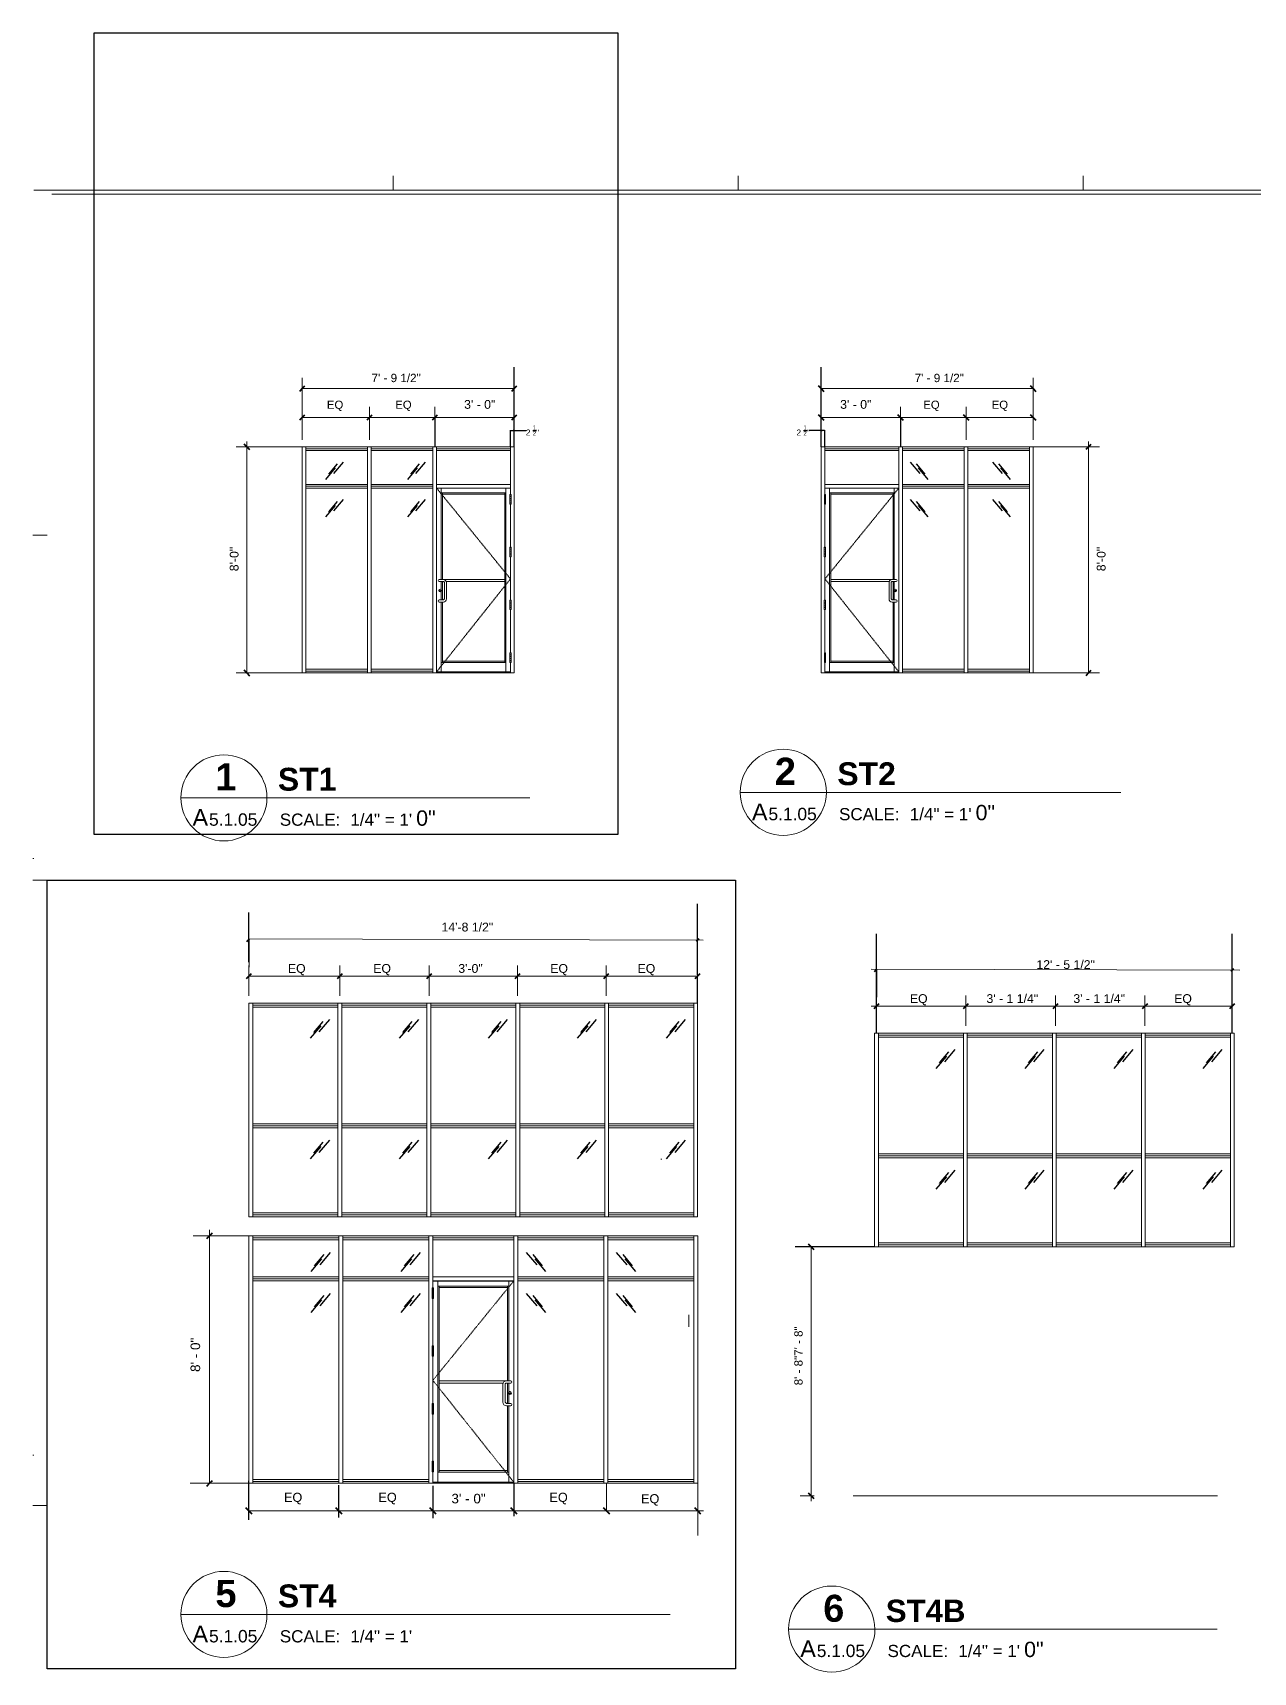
# Model space of a CAD drawing. Header units: inches. Extents: x -6061 to 13621, y -296 to 7483.
# Drawn here: x -246 to 264, y 2971 to 3656 of the extents above; entities that cross this region are included whole.
import ezdxf

# ---------------------------------------------------------------- set-up
doc = ezdxf.new("R2010")
doc.units = ezdxf.units.IN
doc.header["$MEASUREMENT"] = 0
doc.linetypes.add('HIDDEN', pattern=[0.375, 0.25, -0.125])
doc.layers.get('0').update_dxf_attribs({"linetype": 'CONTINUOUS'})
doc.layers.get('Defpoints').update_dxf_attribs({"color": 6, "linetype": 'CONTINUOUS', "lineweight": 15})
doc.styles.add('Arial$001H0', font='arial.ttf')
doc.styles.add('Arial$101H0', font='arialbd.ttf')
doc.dimstyles.get("Standard").update_dxf_attribs({"dimtxt": 0.18, "dimasz": 0.18, "dimexe": 0.18, "dimexo": 0.0625, "dimgap": 0.0625, "dimtad": 0, "dimtih": 1, "dimtoh": 1, "dimdec": 4, "dimzin": 0, "dimdsep": 46, "dimtxsty": 'Standard', "dimcen": 0.09, "dimadec": 0, "dimazin": 0, "dimtfac": 1, "dimtdec": 4, "dimtofl": 0, "dimtmove": 0, "dimatfit": 3, "dimfxl": 1, "dimtolj": 1, "dimtzin": 0, "dimlwd": -1, "dimlwe": -1, "dimarcsym": 0})

# ---------------------------------------------------------------- blocks, each defined once
blk = doc.blocks.new('*U52')
at = {"lineweight": 5, "ltscale": 0.5}
blk.add_line((22995, -3896.69), (23033.25, -3896.69), dxfattribs=at)
at = {"lineweight": 5}
for p, q in [((22995, -3896.69), (22995, -3992.69)), ((22995, -3898.44), (23033.25, -3898.44)), ((22995, -3990.94), (23033.25, -3990.94)), ((22995, -3992.69), (23033.25, -3992.69))]:
    blk.add_line(p, q, dxfattribs=at)
at = {"color": 8, "lineweight": 5}
for p, q in [((23033.25, -3897.56), (22995, -3897.56)), ((23033.25, -3951.81), (22995, -3951.81)), ((23033.25, -3991.81), (22995, -3991.81))]:
    blk.add_line(p, q, dxfattribs=at)
at = {"lineweight": 5}
for points in [[(23035, -3992.69), (23033.25, -3992.69), (23033.25, -3896.69), (23035, -3896.69)], [(23033.25, -3950.94), (22995, -3950.94), (22995, -3952.69), (23033.25, -3952.69)]]:
    blk.add_lwpolyline(points, close=True, dxfattribs=at)
at = {"color": 8, "ltscale": 0.008}
for points in [[(23026.54, -3904.97), (23022.32, -3909.95)], [(23029.44, -3904.04), (23024.77, -3909.55)], [(23025.57, -3906.92), (23020.85, -3912.47)], [(23025.57, -3961.17), (23020.85, -3966.72)], [(23026.54, -3959.22), (23022.32, -3964.2)], [(23029.44, -3958.29), (23024.77, -3963.8)]]:
    blk.add_lwpolyline(points, dxfattribs=at)
at = {"layer": 'Defpoints', "color": 6, "lineweight": 5}
blk.add_lwpolyline([(22995, -3896.69), (22993.25, -3896.69), (22993.25, -3992.69), (22995, -3992.69)], dxfattribs=at)
blk = doc.blocks.new('*U53')
at = {"lineweight": 5, "ltscale": 0.5}
blk.add_line((22995, -3896.69), (23033.25, -3896.69), dxfattribs=at)
at = {"lineweight": 5}
for p, q in [((22995, -3896.69), (22995, -3992.69)), ((22995, -3898.44), (23033.25, -3898.44)), ((22995, -3990.94), (23033.25, -3990.94)), ((22995, -3992.69), (23033.25, -3992.69))]:
    blk.add_line(p, q, dxfattribs=at)
at = {"color": 8, "lineweight": 5}
for p, q in [((23033.25, -3897.56), (22995, -3897.56)), ((23033.25, -3951.81), (22995, -3951.81)), ((23033.25, -3991.81), (22995, -3991.81))]:
    blk.add_line(p, q, dxfattribs=at)
at = {"lineweight": 5}
for points in [[(23035, -3992.69), (23033.25, -3992.69), (23033.25, -3896.69), (23035, -3896.69)], [(23033.25, -3950.94), (22995, -3950.94), (22995, -3952.69), (23033.25, -3952.69)]]:
    blk.add_lwpolyline(points, close=True, dxfattribs=at)
at = {"color": 8, "ltscale": 0.008}
for points in [[(23026.54, -3904.97), (23022.32, -3909.95)], [(23029.44, -3904.04), (23024.77, -3909.55)], [(23025.57, -3906.92), (23020.85, -3912.47)], [(23025.57, -3961.17), (23020.85, -3966.72)], [(23026.54, -3959.22), (23022.32, -3964.2)], [(23029.44, -3958.29), (23024.77, -3963.8)]]:
    blk.add_lwpolyline(points, dxfattribs=at)
at = {"layer": 'Defpoints', "color": 6, "lineweight": 5}
blk.add_lwpolyline([(22995, -3896.69), (22993.25, -3896.69), (22993.25, -3992.69), (22995, -3992.69)], dxfattribs=at)
blk = doc.blocks.new('*U54')
at = {"lineweight": 5, "ltscale": 0.5}
blk.add_line((22995, -3896.69), (23033.25, -3896.69), dxfattribs=at)
at = {"lineweight": 5}
for p, q in [((22995, -3896.69), (22995, -3992.69)), ((22995, -3898.44), (23033.25, -3898.44)), ((22995, -3990.94), (23033.25, -3990.94)), ((22995, -3992.69), (23033.25, -3992.69))]:
    blk.add_line(p, q, dxfattribs=at)
at = {"color": 8, "lineweight": 5}
for p, q in [((23033.25, -3897.56), (22995, -3897.56)), ((23033.25, -3951.81), (22995, -3951.81)), ((23033.25, -3991.81), (22995, -3991.81))]:
    blk.add_line(p, q, dxfattribs=at)
at = {"lineweight": 5}
for points in [[(23035, -3992.69), (23033.25, -3992.69), (23033.25, -3896.69), (23035, -3896.69)], [(23033.25, -3950.94), (22995, -3950.94), (22995, -3952.69), (23033.25, -3952.69)]]:
    blk.add_lwpolyline(points, close=True, dxfattribs=at)
at = {"color": 8, "ltscale": 0.008}
for points in [[(23026.54, -3904.97), (23022.32, -3909.95)], [(23029.44, -3904.04), (23024.77, -3909.55)], [(23025.57, -3906.92), (23020.85, -3912.47)], [(23025.57, -3961.17), (23020.85, -3966.72)], [(23026.54, -3959.22), (23022.32, -3964.2)], [(23029.44, -3958.29), (23024.77, -3963.8)]]:
    blk.add_lwpolyline(points, dxfattribs=at)
at = {"layer": 'Defpoints', "color": 6, "lineweight": 5}
blk.add_lwpolyline([(22995, -3896.69), (22993.25, -3896.69), (22993.25, -3992.69), (22995, -3992.69)], dxfattribs=at)
blk = doc.blocks.new('*U55')
at = {"lineweight": 5, "ltscale": 0.5}
blk.add_line((22995, -3896.69), (23033.25, -3896.69), dxfattribs=at)
at = {"color": 8, "lineweight": 5}
for p, q in [((23033.25, -3897.56), (22995, -3897.56)), ((23033.25, -3951.81), (22995, -3951.81)), ((23033.25, -3991.81), (22995, -3991.81))]:
    blk.add_line(p, q, dxfattribs=at)
at = {"lineweight": 5}
for p, q in [((22995, -3898.44), (23033.25, -3898.44)), ((22995, -3990.94), (23033.25, -3990.94)), ((22995, -3992.69), (23033.25, -3992.69))]:
    blk.add_line(p, q, dxfattribs=at)
for points in [[(22995, -3992.69), (22993.25, -3992.69), (22993.25, -3896.69), (22995, -3896.69)], [(23035, -3992.69), (23033.25, -3992.69), (23033.25, -3896.69), (23035, -3896.69)], [(23033.25, -3950.94), (22995, -3950.94), (22995, -3952.69), (23033.25, -3952.69)]]:
    blk.add_lwpolyline(points, close=True, dxfattribs=at)
at = {"color": 8, "ltscale": 0.008}
for points in [[(23026.54, -3904.97), (23022.32, -3909.95)], [(23029.44, -3904.04), (23024.77, -3909.55)], [(23025.57, -3906.92), (23020.85, -3912.47)], [(23025.57, -3961.17), (23020.85, -3966.72)], [(23026.54, -3959.22), (23022.32, -3964.2)], [(23029.44, -3958.29), (23024.77, -3963.8)]]:
    blk.add_lwpolyline(points, dxfattribs=at)
blk = doc.blocks.new('*U51')
at = {"lineweight": 5}
for p, q in [((22993.25, -3884.44), (23032.75, -3884.44)), ((22993.25, -3884.44), (22993.25, -3994.44)), ((22995, -3884.44), (22995, -3994.44)), ((22995, -3886.19), (23031, -3886.19)), ((22995, -3904.44), (23031, -3904.44)), ((22997.82, -3906.76), (22997.82, -3948.94)), ((23031.25, -3907.59), (23030.65, -3907.59)), ((23031.25, -3907.59), (23031.25, -3912.29)), ((23031.29, -3933.27), (23030.69, -3933.27)), ((23031.29, -3933.27), (23031.29, -3937.97)), ((23031.29, -3958.95), (23030.69, -3958.95)), ((23031.29, -3958.95), (23031.29, -3963.65)), ((23031.25, -3984.63), (23030.65, -3984.63)), ((23031.25, -3984.63), (23031.25, -3989.33)), ((23032.75, -3994.44), (22993.25, -3994.44)), ((23031, -3993.94), (22995, -3993.94))]:
    blk.add_line(p, q, dxfattribs=at)
at = {"color": 8, "lineweight": 5}
blk.add_line((23031, -3885.31), (22995, -3885.31), dxfattribs=at)
at = {"lineweight": 5, "extrusion": (0, 1, 0)}
for p, q in [((23031, -3907.59), (23031, -3884.44)), ((23032.75, -3994.44), (23032.75, -3884.44)), ((22995.04, -3993.86), (22995.04, -3904.51)), ((22995.04, -3904.51), (23030.96, -3904.51)), ((22997.22, -3948.94), (22997.22, -3904.56)), ((23028.78, -3993.86), (23028.78, -3904.51)), ((23030.96, -3907.59), (23030.96, -3904.51)), ((22997.22, -3906.76), (23028.78, -3906.76)), ((22997.82, -3907.39), (23028.18, -3907.39)), ((23028.18, -3989.43), (23028.18, -3906.76)), ((23030.65, -3907.69), (23031.25, -3907.69)), ((23030.65, -3908.59), (23031.25, -3908.59)), ((23031.25, -3909.49), (23030.65, -3909.49)), ((23031.25, -3910.39), (23030.65, -3910.39)), ((23031.25, -3911.29), (23030.65, -3911.29)), ((23030.65, -3912.19), (23031.25, -3912.19)), ((23030.96, -3933.27), (23030.96, -3912.29)), ((23031, -3933.27), (23031, -3912.29)), ((23030.69, -3933.37), (23031.29, -3933.37)), ((23030.69, -3934.27), (23031.29, -3934.27)), ((23031.29, -3935.17), (23030.69, -3935.17)), ((23031.29, -3936.07), (23030.69, -3936.07)), ((23031.29, -3936.97), (23030.69, -3936.97)), ((23030.69, -3937.87), (23031.29, -3937.87)), ((23030.96, -3958.95), (23030.96, -3937.97)), ((23031, -3958.95), (23031, -3937.97)), ((22997.22, -3953.8), (22997.22, -3949.94)), ((22997.22, -3958.94), (22997.22, -3954.8)), ((22997.82, -3958.94), (22997.82, -3949.94)), ((22997.22, -3993.86), (22997.22, -3959.94)), ((22997.82, -3989.43), (22997.82, -3959.94)), ((23030.69, -3959.05), (23031.29, -3959.05)), ((23030.69, -3959.95), (23031.29, -3959.95)), ((23031.29, -3960.85), (23030.69, -3960.85)), ((23031.29, -3961.75), (23030.69, -3961.75)), ((23031.29, -3962.65), (23030.69, -3962.65)), ((23030.69, -3963.55), (23031.29, -3963.55)), ((23030.96, -3984.63), (23030.96, -3963.65)), ((23031, -3984.63), (23031, -3963.65)), ((23030.65, -3984.73), (23031.25, -3984.73)), ((23031.25, -3985.63), (23030.65, -3985.63)), ((22997.22, -3989.43), (23028.78, -3989.43)), ((22997.82, -3988.8), (23028.18, -3988.8)), ((23025.71, -3989.37), (23025.71, -3989.37)), ((23031.25, -3986.53), (23030.65, -3986.53)), ((23031.25, -3987.43), (23030.65, -3987.43)), ((23030.65, -3988.33), (23031.25, -3988.33)), ((23030.65, -3989.23), (23031.25, -3989.23)), ((23030.96, -3993.86), (23030.96, -3989.33)), ((23031, -3994.44), (23031, -3989.33)), ((22995.04, -3993.86), (23030.96, -3993.86))]:
    blk.add_line(p, q, dxfattribs=at)
at = {"lineweight": 5, "ltscale": 0.5}
blk.add_line((22995, -3902.69), (23031, -3902.69), dxfattribs=at)
at = {"color": 251, "linetype": 'HIDDEN', "lineweight": 5, "true_color": 0x636466}
for q in [(22995.04, -3904.51), (22995.04, -3993.86)]:
    blk.add_line((23030.96, -3948.67), q, dxfattribs=at)
at = {"color": 1, "lineweight": 5}
for p, q in [((22998.29, -3948.94), (23028.18, -3948.94)), ((22999.7, -3949.94), (23028.18, -3949.94))]:
    blk.add_line(p, q, dxfattribs=at)
at = {"lineweight": 5}
for points in [[(23031.25, -3912.29), (23030.65, -3912.29), (23030.65, -3907.59)], [(23031.29, -3937.97), (23030.69, -3937.97), (23030.69, -3933.27)], [(23031.29, -3963.65), (23030.69, -3963.65), (23030.69, -3958.95)], [(23031.25, -3989.33), (23030.65, -3989.33), (23030.65, -3984.63)]]:
    blk.add_lwpolyline(points, dxfattribs=at)
at = {"color": 1, "lineweight": 5}
blk.add_lwpolyline([(22998.29, -3948.94), (22996.29, -3948.94, 1), (22996.29, -3949.94), (22998.29, -3949.94, -0.414214), (22998.79, -3950.44), (22998.79, -3958.44), (22998.29, -3958.94), (22996.29, -3958.94, 1), (22996.29, -3959.94), (22998.29, -3959.94, 0.414214), (22999.79, -3958.44), (22999.79, -3950.44, 0.414214)], format="xyb", close=True, dxfattribs=at)
at = {"lineweight": 5}
blk.add_polyline3d([(22997.36, -3954.35, 0), (22997.31, -3954.35, 0), (22997.31, -3954.64, 0), (22997.36, -3954.64, 0)], close=True, dxfattribs=at)
for centre, radius in [((22996.76, -3954.3), 0.682), ((22996.76, -3954.3), 0.635), ((22996.76, -3954.52), 0.218)]:
    blk.add_circle(centre, radius, dxfattribs=at)
for centre, start, end in [((22996.75, -3954.54), 104.39871, 255.60129), ((22997.33, -3954.54), 284.39871, 75.60129)]:
    blk.add_arc(centre, 0.0919, start, end, dxfattribs=at)
blk = doc.blocks.new('_CLOSEDFILLED')
at = {"color": 0, "lineweight": -2, "true_color": 0x000000}
blk.add_line((-1, 0), (-2, 0), dxfattribs=at)
blk.add_solid([(-1, 0.2), (0, 0), (-1, 0.2), (-1, -0.2)], dxfattribs=at)
blk = doc.blocks.new('*D56')
at = {"color": 0, "transparency": 16777216}
for p, q in [((-46.25, 3482.66), (-46.25, 3489.66)), ((-46.07, 3489.48), (-44.93, 3489.48)), ((-44.75, 3482.66), (-44.75, 3489.66)), ((-44.75, 3489.48), (-39.77, 3489.48))]:
    blk.add_line(p, q, dxfattribs=at)
at = {"layer": 'Defpoints', "color": 0, "transparency": 16777216}
for p in [(-44.75, 3489.48), (-46.25, 3482.59), (-44.75, 3482.59)]:
    blk.add_point(p, dxfattribs=at)
at = {"color": 0, "transparency": 16777216, "xscale": 0.18, "yscale": 0.18, "zscale": 0.18, "rotation": 180}
blk.add_blockref('_CLOSEDFILLED', (-46.25, 3489.48), dxfattribs=at)
at = {"color": 0, "transparency": 16777216, "xscale": 0.18, "yscale": 0.18, "zscale": 0.18}
blk.add_blockref('_CLOSEDFILLED', (-44.75, 3489.48), dxfattribs=at)
at = {"color": 0, "transparency": 16777216, "insert": (-37.13, 3489.48), "char_height": 2.5, "attachment_point": 5, "style": 'Arial$001H0'}
blk.add_mtext('2 {\\H0.7x;\\S1/2;}"', dxfattribs=at)
blk = doc.blocks.new('*D57')
at = {"color": 0, "transparency": 16777216}
for p, q in [((83.54, 3489.48), (78.56, 3489.48)), ((83.54, 3482.66), (83.54, 3489.66)), ((84.86, 3489.48), (83.72, 3489.48)), ((85.04, 3482.66), (85.04, 3489.66))]:
    blk.add_line(p, q, dxfattribs=at)
at = {"layer": 'Defpoints', "color": 0, "transparency": 16777216}
for p in [(83.54, 3489.48), (83.54, 3482.59), (85.04, 3482.59)]:
    blk.add_point(p, dxfattribs=at)
at = {"color": 0, "transparency": 16777216, "xscale": 0.18, "yscale": 0.18, "zscale": 0.18, "rotation": 180}
blk.add_blockref('_CLOSEDFILLED', (83.54, 3489.48), dxfattribs=at)
at = {"color": 0, "transparency": 16777216, "xscale": 0.18, "yscale": 0.18, "zscale": 0.18}
blk.add_blockref('_CLOSEDFILLED', (85.04, 3489.48), dxfattribs=at)
at = {"color": 0, "transparency": 16777216, "insert": (75.91, 3489.48), "char_height": 2.5, "attachment_point": 5, "style": 'Arial$001H0'}
blk.add_mtext('2 {\\H0.7x;\\S1/2;}"', dxfattribs=at)

msp = doc.modelspace()

# ---------------------------------------------------------------- linework, layer by layer
at = {"color": 8, "linetype": 'Continuous', "lineweight": 9, "true_color": 0x7f7f7f}
for p, q in [((-95.27399, 3589.79247), (-95.27399, 3595.79926)), ((48.80882, 3589.79247), (48.80882, 3595.79926)), ((192.89162, 3589.79247), (192.89162, 3595.79926)), ((-245.36358, 3589.79247), (1201.31108, 3589.79247)), ((-245.76403, 3445.70967), (-239.75725, 3445.70967)), ((-245.76403, 3310.67709), (-245.36358, 3310.67709)), ((-245.76403, 3301.62686), (-239.75725, 3301.62686)), ((16.51687, 3185.18559), (16.91732, 3185.18559)), ((-245.76403, 3061.50358), (-245.36358, 3061.50358)), ((-245.76403, 3040.51987), (-239.75725, 3040.51987))]:
    msp.add_line(p, q, dxfattribs=at)
at = {"color": 7, "linetype": 'Continuous', "lineweight": 9, "true_color": 0x000007}
for p, q in [((1201.31108, 3589.79247), (-239.35679, 3589.79247)), ((-237.75498, 3588.19066), (1200.10972, 3588.19066)), ((-133.25284, 3506.94247), (-133.25284, 3511.42754)), ((-133.25284, 3506.94247), (-133.25284, 3485.55831)), ((-133.25284, 3506.94247), (-44.75218, 3506.94247)), ((172.03933, 3506.94247), (83.53866, 3506.94247)), ((172.03933, 3506.94247), (172.03933, 3511.42754)), ((172.03933, 3506.94247), (172.03933, 3485.55831)), ((-133.25284, 3494.92889), (-133.25284, 3499.41396)), ((-105.19247, 3494.9289), (-105.19247, 3499.41396)), ((-77.81438, 3494.92889), (-77.81438, 3499.41396)), ((-77.81438, 3494.92889), (-77.81438, 3499.41396)), ((116.60086, 3494.92889), (116.60086, 3499.41396)), ((116.60086, 3494.92889), (116.60086, 3499.41396)), ((143.97896, 3494.9289), (143.97896, 3499.41396)), ((172.03933, 3494.92889), (172.03933, 3499.41396)), ((-133.25284, 3494.92889), (-133.25284, 3485.55831)), ((-133.25284, 3494.92889), (-112.49357, 3494.92889)), ((-112.49357, 3494.92889), (-75.57185, 3494.92889)), ((-105.19247, 3494.9289), (-105.19247, 3485.55831)), ((-80.05692, 3494.92889), (-44.75218, 3494.92889)), ((118.8434, 3494.92889), (83.53866, 3494.92889)), ((151.28005, 3494.92889), (114.35833, 3494.92889)), ((143.97896, 3494.9289), (143.97896, 3485.55831)), ((172.03933, 3494.92889), (151.28005, 3494.92889)), ((172.03933, 3494.92889), (172.03933, 3485.55831)), ((-156.31891, 3484.83749), (-156.31891, 3388.24835)), ((195.10539, 3484.83749), (195.10539, 3388.24835)), ((-156.31891, 3482.59496), (-160.88406, 3482.59496)), ((-156.31891, 3482.59496), (-133.25284, 3482.59496)), ((195.10539, 3482.59496), (172.03933, 3482.59496)), ((195.10539, 3482.59496), (199.67055, 3482.59496)), ((-156.31891, 3388.24289), (-160.88406, 3388.24289)), ((-156.31891, 3388.24289), (-133.25284, 3388.24289)), ((195.10539, 3388.24289), (172.03933, 3388.24289)), ((195.10539, 3388.24289), (199.67055, 3388.24289)), ((-183.93417, 3336.0213), (-38.24955, 3336.0213)), ((49.60972, 3338.32321), (208.66945, 3338.32321)), ((-155.521, 3277.17693), (34.25958, 3276.68322)), ((-155.40087, 3277.08366), (-155.48096, 3253.37687)), ((-155.48096, 3261.62619), (-155.48096, 3266.11126)), ((-117.51191, 3261.62621), (-117.51191, 3266.11127)), ((-80.18974, 3261.62621), (-80.18974, 3266.11127)), ((-43.35664, 3261.62621), (-43.35664, 3266.11127)), ((-6.25907, 3261.62621), (-6.25907, 3266.11127)), ((-155.48096, 3261.62619), (-155.48096, 3253.37687)), ((-155.45309, 3261.62621), (-80.18974, 3261.62621)), ((-117.51191, 3261.62621), (-117.51191, 3253.37688)), ((-80.18974, 3261.62621), (-42.78748, 3261.62621)), ((-80.18974, 3261.62621), (-80.18974, 3253.37688)), ((-43.35664, 3261.62621), (-43.35664, 3253.37688)), ((-42.78748, 3261.62621), (-5.38522, 3261.62621)), ((-6.25907, 3261.62621), (-6.25907, 3253.37688)), ((-5.38522, 3261.62621), (31.07304, 3261.62621)), ((104.4215, 3264.49915), (258.35543, 3264.0987)), ((106.66403, 3264.49915), (106.58394, 3240.79236)), ((106.58394, 3249.04168), (106.58394, 3253.52675)), ((143.90611, 3249.04168), (143.90611, 3253.52675)), ((181.30837, 3249.04168), (181.30837, 3253.52675)), ((218.71064, 3249.04168), (218.71064, 3253.52675)), ((104.34141, 3249.04168), (143.90611, 3249.04168)), ((106.58394, 3249.04168), (106.58394, 3240.79236)), ((143.90611, 3249.04168), (181.30837, 3249.04168)), ((143.90611, 3249.04168), (143.90611, 3240.79236)), ((181.30837, 3249.04168), (218.71064, 3249.04168)), ((181.30837, 3249.04168), (181.30837, 3240.79236)), ((218.71064, 3249.04168), (255.16889, 3249.04168)), ((218.71064, 3249.04168), (218.71064, 3240.79236)), ((-153.57681, 3153.15843), (-178.8403, 3153.15843)), ((-171.9831, 3155.6146), (-171.9831, 3049.82376)), ((-171.9831, 3153.15843), (-166.98303, 3153.15843)), ((79.24321, 3042.29383), (79.24321, 3148.57392)), ((28.22048, 3120.16202), (28.22048, 3115.16196)), ((-154.73752, 3049.81778), (-180.00101, 3049.81778)), ((-171.9831, 3049.81778), (-166.98303, 3049.81778)), ((-6.1693, 3049.82683), (-6.1693, 3039.56354)), ((31.90137, 3051.45934), (31.90137, 3028.03798)), ((-78.7201, 3038.30127), (-78.7201, 3043.21362)), ((-78.7201, 3038.30127), (-78.7201, 3043.21362)), ((-44.89953, 3038.30127), (-44.89953, 3043.21362)), ((-44.89953, 3038.30127), (-44.89953, 3043.21362)), ((-6.1693, 3038.30127), (-6.1693, 3043.21362)), ((31.90137, 3038.30127), (31.90137, 3043.21362)), ((79.24321, 3044.53636), (74.67805, 3044.53636)), ((79.24321, 3044.53636), (80.60474, 3044.53636)), ((-117.45033, 3038.30127), (-155.521, 3038.30127)), ((-78.7201, 3038.30127), (-119.15922, 3038.30127)), ((-41.69608, 3038.30127), (-78.7201, 3038.30127)), ((-6.1693, 3038.30127), (-46.60843, 3038.30127)), ((34.35754, 3038.30127), (-6.1693, 3038.30127)), ((31.90137, 3038.30127), (31.90137, 3028.03798)), ((-183.93417, 2994.99803), (20.37669, 2994.99803)), ((69.87262, 2988.87347), (248.87488, 2988.87347))]:
    msp.add_line(p, q, dxfattribs=at)
for p, q in [((-44.75218, 3501.12319), (-44.75218, 3515.85989)), ((83.53866, 3501.12319), (83.53866, 3515.85989)), ((-44.75218, 3482.59495), (-44.75218, 3501.12319)), ((83.53866, 3482.59495), (83.53866, 3501.12319)), ((-77.81438, 3494.92889), (-77.81438, 3482.59495)), ((116.60086, 3494.92889), (116.60086, 3482.59495)), ((-155.521, 3267.40664), (-155.521, 3288.17646)), ((31.88583, 3250.33344), (31.88583, 3291.87308)), ((106.54389, 3237.74892), (106.54389, 3279.28856)), ((255.16889, 3237.74892), (255.16889, 3279.28856)), ((105.7311, 3148.57392), (72.68145, 3148.57392)), ((-155.521, 3034.55439), (-155.521, 3050.9028)), ((-117.94258, 3035.55796), (-117.94258, 3049.0669)), ((-78.7201, 3048.73563), (-78.7201, 3035.22668)), ((-44.89953, 3049.59803), (-44.89953, 3036.08908))]:
    msp.add_line(p, q)
at = {"color": 7, "linetype": 'Continuous', "lineweight": 40, "true_color": 0x000007}
for p, q in [((-133.25284, 3506.94247), (-134.37411, 3505.8212)), ((-133.25284, 3506.94247), (-132.13158, 3508.06374)), ((-44.75218, 3506.94247), (-45.87345, 3505.8212)), ((-44.75218, 3506.94247), (-43.63091, 3508.06374)), ((83.53866, 3506.94247), (82.4174, 3508.06374)), ((83.53866, 3506.94247), (84.65993, 3505.8212)), ((172.03933, 3506.94247), (170.91806, 3508.06374)), ((172.03933, 3506.94247), (173.16059, 3505.8212)), ((-133.25284, 3494.92889), (-134.37411, 3493.80763)), ((-133.25284, 3494.92889), (-132.13158, 3496.05016)), ((-105.19247, 3494.9289), (-106.31374, 3493.80763)), ((-105.19247, 3494.9289), (-104.07121, 3496.05016)), ((-77.81438, 3494.92889), (-78.93565, 3493.80763)), ((-77.81438, 3494.92889), (-78.93565, 3493.80763)), ((-77.81438, 3494.92889), (-76.69311, 3496.05016)), ((-77.81438, 3494.92889), (-76.69311, 3496.05016)), ((-44.75218, 3494.92889), (-45.87345, 3493.80763)), ((-44.75218, 3494.92889), (-43.63091, 3496.05016)), ((83.53866, 3494.92889), (82.4174, 3496.05016)), ((83.53866, 3494.92889), (84.65993, 3493.80763)), ((116.60086, 3494.92889), (115.4796, 3496.05016)), ((116.60086, 3494.92889), (115.4796, 3496.05016)), ((116.60086, 3494.92889), (117.72213, 3493.80763)), ((116.60086, 3494.92889), (117.72213, 3493.80763)), ((143.97896, 3494.9289), (142.85769, 3496.05016)), ((143.97896, 3494.9289), (145.10022, 3493.80763)), ((172.03933, 3494.92889), (170.91806, 3496.05016)), ((172.03933, 3494.92889), (173.16059, 3493.80763)), ((-156.31891, 3482.59496), (-157.44017, 3483.71622)), ((-156.31891, 3482.59496), (-155.19764, 3481.47369)), ((195.10539, 3482.59496), (193.98412, 3481.47369)), ((195.10539, 3482.59496), (196.22666, 3483.71622)), ((-156.31891, 3388.24289), (-157.44017, 3389.36416)), ((195.10539, 3388.24289), (196.22666, 3389.36416)), ((-156.31891, 3388.24289), (-155.19764, 3387.04153)), ((195.10539, 3388.24289), (193.98412, 3387.04153)), ((-155.40087, 3277.08366), (-156.52213, 3275.96239)), ((32.44647, 3277.25214), (31.3252, 3276.13088)), ((-155.48096, 3261.62619), (-156.60222, 3260.50493)), ((-155.48096, 3261.62619), (-154.35969, 3262.74746)), ((-117.51191, 3261.62621), (-118.63318, 3260.50494)), ((-117.51191, 3261.62621), (-116.39065, 3262.74747)), ((-80.18974, 3261.62621), (-81.31101, 3260.50494)), ((-80.18974, 3261.62621), (-79.06848, 3262.74747)), ((-43.35664, 3261.62621), (-44.47791, 3260.50494)), ((-43.35664, 3261.62621), (-42.23538, 3262.74747)), ((-6.25907, 3261.62621), (-7.46042, 3260.50494)), ((-6.25907, 3261.62621), (-5.1378, 3262.74747)), ((31.88583, 3261.62621), (30.76457, 3260.50494)), ((31.88583, 3261.62621), (33.0071, 3262.74747)), ((106.66403, 3264.49915), (105.54276, 3263.37788)), ((255.72953, 3264.66762), (254.60826, 3263.54635)), ((106.58394, 3249.04168), (105.46267, 3247.92041)), ((106.58394, 3249.04168), (107.70521, 3250.16295)), ((143.90611, 3249.04168), (142.78484, 3247.92041)), ((143.90611, 3249.04168), (145.02738, 3250.16295)), ((181.30837, 3249.04168), (180.18711, 3247.92041)), ((181.30837, 3249.04168), (182.42964, 3250.16295)), ((218.71064, 3249.04168), (217.50928, 3247.92041)), ((218.71064, 3249.04168), (219.8319, 3250.16295)), ((255.16889, 3249.04168), (254.04763, 3247.92041)), ((255.16889, 3249.04168), (256.29016, 3250.16295)), ((-171.9831, 3153.15843), (-173.21118, 3151.93035)), ((-171.9831, 3153.15843), (-170.75501, 3154.38652)), ((79.24321, 3148.57392), (78.12194, 3149.69519)), ((79.24321, 3148.57392), (80.36447, 3147.45265)), ((-171.9831, 3049.81778), (-173.21118, 3048.50197)), ((-171.9831, 3049.81778), (-170.75501, 3051.04586)), ((79.24321, 3044.53636), (78.12194, 3045.65763)), ((79.24321, 3044.53636), (80.36447, 3043.4151)), ((-155.521, 3038.30127), (-156.74909, 3039.52936)), ((-155.521, 3038.30127), (-154.29292, 3037.07319)), ((-117.94258, 3038.30127), (-119.17067, 3039.52936)), ((-117.94258, 3038.30127), (-119.17067, 3039.52936)), ((-117.94258, 3038.30127), (-116.7145, 3037.07319)), ((-117.94258, 3038.30127), (-116.7145, 3037.07319)), ((-78.7201, 3038.30127), (-79.94819, 3039.52936)), ((-78.7201, 3038.30127), (-79.94819, 3039.52936)), ((-78.7201, 3038.30127), (-79.94819, 3039.52936)), ((-78.7201, 3038.30127), (-77.49201, 3037.07319)), ((-78.7201, 3038.30127), (-77.49201, 3037.07319)), ((-78.7201, 3038.30127), (-77.49201, 3037.07319)), ((-44.89953, 3038.30127), (-46.12762, 3039.52936)), ((-44.89953, 3038.30127), (-46.12762, 3039.52936)), ((-44.89953, 3038.30127), (-43.67144, 3037.07319)), ((-44.89953, 3038.30127), (-43.67144, 3037.07319)), ((-6.1693, 3038.30127), (-7.39739, 3039.52936)), ((-6.1693, 3038.30127), (-4.94122, 3037.07319)), ((31.90137, 3038.30127), (30.67328, 3039.52936)), ((31.90137, 3038.30127), (33.12945, 3037.07319))]:
    msp.add_line(p, q, dxfattribs=at)
at = {"lineweight": 5, "ltscale": 0.5}
for p, q in [((-133.25284, 3482.59496), (-111.44194, 3482.59496)), ((-111.44194, 3482.59496), (-78.63316, 3482.59496)), ((150.22843, 3482.59496), (117.41964, 3482.59496)), ((172.03933, 3482.59496), (150.22843, 3482.59496)), ((-153.87695, 3153.15843), (-117.94258, 3153.15843)), ((-116.29853, 3153.15843), (-80.36416, 3153.15843)), ((-7.32111, 3153.15843), (-43.25547, 3153.15843)), ((30.25731, 3153.15843), (-5.67706, 3153.15843))]:
    msp.add_line(p, q, dxfattribs=at)
at = {"color": 8, "lineweight": 5}
for p, q in [((-111.44195, 3481.84443), (-131.75179, 3481.84443)), ((-105.943, 3481.84443), (-111.44195, 3481.84443)), ((-78.63316, 3481.84443), (-104.44194, 3481.84443)), ((117.41964, 3481.84443), (143.22843, 3481.84443)), ((144.72948, 3481.84443), (150.22843, 3481.84443)), ((150.22843, 3481.84443), (170.53827, 3481.84443)), ((-105.943, 3466.19055), (-131.75179, 3466.19055)), ((-78.63316, 3466.19054), (-104.44194, 3466.19055)), ((117.41964, 3466.19054), (143.22843, 3466.19055)), ((144.72948, 3466.19055), (170.53827, 3466.19055)), ((-111.44195, 3388.99339), (-131.75179, 3388.9934)), ((-105.943, 3388.99339), (-111.44195, 3388.99339)), ((-78.63316, 3388.99339), (-104.44194, 3388.99339)), ((117.41964, 3388.99339), (143.22843, 3388.99339)), ((144.72948, 3388.99339), (150.22843, 3388.99339)), ((150.22843, 3388.99339), (170.53827, 3388.9934)), ((-117.94258, 3152.3364), (-153.87695, 3152.3364)), ((-80.36416, 3152.3364), (-116.29853, 3152.3364)), ((-43.25547, 3152.3364), (-7.32111, 3152.3364)), ((-5.67706, 3152.3364), (30.25731, 3152.3364)), ((-117.94258, 3135.19123), (-153.87695, 3135.19124)), ((-80.36417, 3135.19123), (-116.29853, 3135.19124)), ((-43.25547, 3135.19123), (-7.32111, 3135.19124)), ((-5.67705, 3135.19123), (30.25731, 3135.19124)), ((-117.94258, 3050.63978), (-153.87695, 3050.63978)), ((-80.36416, 3050.63978), (-116.29853, 3050.63978)), ((-43.25547, 3050.63978), (-7.32111, 3050.63978)), ((-5.67706, 3050.63978), (30.25731, 3050.63978))]:
    msp.add_line(p, q, dxfattribs=at)
at = {"lineweight": 5}
for p, q in [((-131.75179, 3481.09388), (-111.44195, 3481.09387)), ((-111.44195, 3481.09387), (-105.943, 3481.09387)), ((-104.44195, 3482.59497), (-104.44194, 3388.24289)), ((-104.44194, 3481.09387), (-78.63316, 3481.09387)), ((143.22843, 3481.09387), (117.41964, 3481.09387)), ((143.22843, 3482.59497), (143.22843, 3388.24289)), ((150.22843, 3481.09387), (144.72948, 3481.09387)), ((170.53827, 3481.09388), (150.22843, 3481.09387)), ((-131.75179, 3389.74395), (-111.44195, 3389.74395)), ((-111.44195, 3389.74395), (-105.943, 3389.74395)), ((-104.44194, 3389.74395), (-78.63316, 3389.74395)), ((143.22843, 3389.74395), (117.41964, 3389.74395)), ((150.22843, 3389.74395), (144.72948, 3389.74395)), ((170.53827, 3389.74395), (150.22843, 3389.74395)), ((-133.25284, 3388.24289), (-111.44194, 3388.24289)), ((-111.44194, 3388.24289), (-78.63316, 3388.24289)), ((150.22843, 3388.24289), (117.41964, 3388.24289)), ((172.03933, 3388.24289), (150.22843, 3388.24289)), ((-153.87695, 3151.51435), (-117.94258, 3151.51435)), ((-116.29853, 3153.15845), (-116.29853, 3049.81778)), ((-116.29853, 3151.51435), (-80.36416, 3151.51435)), ((-7.32111, 3151.51435), (-43.25547, 3151.51435)), ((-7.32111, 3153.15845), (-7.32111, 3049.81778)), ((30.25731, 3151.51435), (-5.67706, 3151.51435)), ((-153.87695, 3051.46184), (-117.94258, 3051.46184)), ((-153.87695, 3049.81778), (-117.94258, 3049.81778)), ((-116.29853, 3051.46184), (-80.36416, 3051.46184)), ((-116.29853, 3049.81778), (-80.36416, 3049.81778)), ((-7.32111, 3051.46184), (-43.25547, 3051.46184)), ((-7.32111, 3049.81778), (-43.25547, 3049.81778)), ((30.25731, 3051.46184), (-5.67706, 3051.46184)), ((30.25731, 3049.81778), (-5.67705, 3049.81778))]:
    msp.add_line(p, q, dxfattribs=at)
at = {"color": 7, "linetype": 'Continuous', "lineweight": 18, "true_color": 0x000007}
for p, q in [((96.86312, 3044.53636), (248.95497, 3044.53636)), ((248.95497, 3044.53636), (96.86312, 3044.53636))]:
    msp.add_line(p, q, dxfattribs=at)
at = {"color": 6}
for points in [[(-220.12947, 3655.54998), (-1.45668, 3655.54998), (-1.45668, 3320.73065), (-220.12947, 3320.73065)], [(-239.75725, 3301.62686), (47.7123, 3301.62686), (47.7123, 2972.38194), (-239.75725, 2972.38194)]]:
    msp.add_lwpolyline(points, close=True, dxfattribs=at)
at = {"lineweight": 5}
for points in [[(-131.75179, 3388.24289), (-133.25284, 3388.24289), (-133.25284, 3482.59496), (-131.75179, 3482.59496)], [(-104.44194, 3388.24289), (-105.943, 3388.24289), (-105.943, 3482.59496), (-104.44194, 3482.59496)], [(-77.1321, 3388.24289), (-78.63316, 3388.24289), (-78.63316, 3482.59495), (-77.1321, 3482.59495)], [(115.91859, 3388.24289), (117.41964, 3388.24289), (117.41964, 3482.59495), (115.91859, 3482.59495)], [(143.22843, 3388.24289), (144.72948, 3388.24289), (144.72948, 3482.59496), (143.22843, 3482.59496)], [(170.53827, 3388.24289), (172.03933, 3388.24289), (172.03933, 3482.59496), (170.53827, 3482.59496)], [(-153.87695, 3049.81778), (-155.521, 3049.81778), (-155.521, 3153.15843), (-153.87695, 3153.15843)], [(-116.29853, 3049.81778), (-117.94258, 3049.81778), (-117.94258, 3153.15843), (-116.29853, 3153.15843)], [(-78.72011, 3049.81777), (-80.36416, 3049.81777), (-80.36416, 3153.15843), (-78.72011, 3153.15843)], [(-44.89953, 3049.81777), (-43.25547, 3049.81777), (-43.25547, 3153.15843), (-44.89953, 3153.15843)], [(-7.32111, 3049.81778), (-5.67705, 3049.81778), (-5.67705, 3153.15843), (-7.32111, 3153.15843)], [(30.25731, 3049.81778), (31.90137, 3049.81778), (31.90137, 3153.15843), (30.25731, 3153.15843)], [(-117.94258, 3136.01326), (-153.87695, 3136.01325), (-153.87695, 3134.3692), (-117.94258, 3134.3692)], [(-80.36417, 3136.01325), (-116.29853, 3136.01325), (-116.29853, 3134.3692), (-80.36417, 3134.3692)], [(-43.25547, 3136.01325), (-7.32111, 3136.01325), (-7.32111, 3134.3692), (-43.25547, 3134.3692)], [(-5.67705, 3136.01326), (30.25731, 3136.01325), (30.25731, 3134.3692), (-5.67705, 3134.3692)]]:
    msp.add_lwpolyline(points, close=True, dxfattribs=at)
at = {"color": 8, "ltscale": 0.008}
for points in [[(-119.53583, 3473.82109), (-123.58062, 3469.05217)], [(-118.69946, 3475.48975), (-122.32291, 3471.2176)], [(-116.21042, 3476.28697), (-120.22114, 3471.55823)], [(-85.22599, 3473.82109), (-89.27078, 3469.05216)], [(-84.38962, 3475.48975), (-88.01307, 3471.2176)], [(-81.90058, 3476.28697), (-85.9113, 3471.55822)], [(120.68706, 3476.28697), (124.69778, 3471.55822)], [(123.1761, 3475.48975), (126.79955, 3471.2176)], [(124.01247, 3473.82109), (128.05727, 3469.05216)], [(154.99691, 3476.28697), (159.00762, 3471.55823)], [(157.48594, 3475.48975), (161.10939, 3471.2176)], [(158.32231, 3473.82109), (162.36711, 3469.05217)], [(-119.53583, 3458.16723), (-123.58062, 3453.3983)], [(-118.69946, 3459.83589), (-122.32291, 3455.56374)], [(-116.21042, 3460.63311), (-120.22114, 3455.90436)], [(-85.22599, 3458.16723), (-89.27078, 3453.3983)], [(-84.38962, 3459.83589), (-88.01307, 3455.56374)], [(-81.90058, 3460.63311), (-85.9113, 3455.90436)], [(120.68707, 3460.63311), (124.69778, 3455.90436)], [(123.1761, 3459.83589), (126.79955, 3455.56374)], [(124.01247, 3458.16723), (128.05727, 3453.3983)], [(154.99691, 3460.63311), (159.00762, 3455.90436)], [(157.48594, 3459.83589), (161.10939, 3455.56374)], [(158.32231, 3458.16723), (162.36711, 3453.3983)], [(-125.16349, 3143.54871), (-129.59362, 3138.32547)], [(-124.24744, 3145.37634), (-128.21608, 3140.6972)], [(-121.52128, 3146.24951), (-125.91409, 3141.07027)], [(-87.58507, 3143.54871), (-92.0152, 3138.32546)], [(-86.66902, 3145.37633), (-90.63766, 3140.69719)], [(-83.94286, 3146.24951), (-88.33567, 3141.07027)], [(-39.67678, 3146.24951), (-35.28397, 3141.07027)], [(-36.95062, 3145.37633), (-32.98198, 3140.69719)], [(-36.03457, 3143.54871), (-31.60444, 3138.32546)], [(-2.09836, 3146.24951), (2.29445, 3141.07027)], [(0.6278, 3145.37634), (4.59644, 3140.6972)], [(1.54385, 3143.54871), (5.97398, 3138.32547)], [(-121.52128, 3129.10436), (-125.91409, 3123.92512)], [(-83.94286, 3129.10436), (-88.33567, 3123.92512)], [(-39.67677, 3129.10436), (-35.28397, 3123.92512)], [(-2.09836, 3129.10436), (2.29445, 3123.92512)], [(-125.16349, 3126.40356), (-129.59362, 3121.18032)], [(-124.24744, 3128.23119), (-128.21608, 3123.55205)], [(-87.58507, 3126.40356), (-92.0152, 3121.18032)], [(-86.66902, 3128.23119), (-90.63766, 3123.55204)], [(-36.95062, 3128.23119), (-32.98198, 3123.55204)], [(-36.03457, 3126.40356), (-31.60444, 3121.18032)], [(0.6278, 3128.23119), (4.59644, 3123.55205)], [(1.54385, 3126.40356), (5.97398, 3121.18032)]]:
    msp.add_lwpolyline(points, dxfattribs=at)
at = {"lineweight": 5}
for points in [[(-105.943, 3466.94108), (-131.75179, 3466.94107)], [(-131.75179, 3465.44002), (-105.943, 3465.44002)], [(-104.44195, 3465.44002), (-104.44195, 3466.94108)], [(-104.44195, 3465.44001), (-78.63316, 3465.44001), (-78.63316, 3466.94107), (-104.44195, 3466.94107)], [(143.22843, 3465.44001), (117.41964, 3465.44001), (117.41964, 3466.94107), (143.22843, 3466.94107)], [(143.22843, 3465.44002), (143.22843, 3466.94108)], [(144.72948, 3466.94108), (170.53827, 3466.94107)], [(170.53827, 3465.44002), (144.72948, 3465.44002)]]:
    msp.add_lwpolyline(points, dxfattribs=at)
at = {"color": 7, "linetype": 'Continuous', "lineweight": 9, "true_color": 0x000007}
for points in [[(49.68981, 3338.4033), (49.68981, 3348.33453), (57.69886, 3356.34358), (67.63008, 3356.34358)], [(67.63008, 3356.34358), (77.56131, 3356.34358), (85.65045, 3348.33453), (85.65045, 3338.4033)], [(-183.93417, 3336.10139), (-183.93417, 3346.03262), (-175.92512, 3354.04167), (-165.9939, 3354.04167)], [(-165.9939, 3354.04167), (-156.06268, 3354.04167), (-147.97354, 3346.03262), (-147.97354, 3336.10139)], [(-183.93417, 3336.0213), (-183.93417, 3335.78103), (-183.93417, 3335.78103), (-183.93417, 3336.10139)], [(-165.9939, 3318.08103), (-175.92512, 3318.08103), (-183.93417, 3326.17017), (-183.93417, 3336.0213)], [(-147.97354, 3336.0213), (-148.05363, 3326.17017), (-156.06268, 3318.08103), (-165.9939, 3318.08103)], [(-147.97354, 3336.10139), (-147.97354, 3335.78103), (-147.97354, 3335.78103), (-147.97354, 3336.0213)], [(49.68981, 3338.32321), (49.68981, 3338.08294), (49.68981, 3338.08294), (49.68981, 3338.4033)], [(67.63008, 3320.38294), (57.69886, 3320.38294), (49.68981, 3328.47208), (49.68981, 3338.32321)], [(85.65045, 3338.32321), (85.57036, 3328.47208), (77.56131, 3320.38294), (67.63008, 3320.38294)], [(85.65045, 3338.4033), (85.65045, 3338.08294), (85.65045, 3338.08294), (85.65045, 3338.32321)], [(-183.93417, 2995.07812), (-183.93417, 3005.00934), (-175.92512, 3013.01839), (-165.9939, 3013.01839)], [(-165.9939, 3013.01839), (-156.06268, 3013.01839), (-148.05363, 3005.00934), (-147.97354, 2995.07812)], [(69.87262, 2988.95356), (69.87262, 2998.88478), (77.88167, 3006.89383), (87.89298, 3006.89383)], [(87.89298, 3006.89383), (97.8242, 3006.89383), (105.83325, 2998.88478), (105.91334, 2988.95356)], [(-183.93417, 2995.07812), (-183.93417, 2995.39848), (-183.93417, 2995.39848), (-183.93417, 2995.07812)], [(-165.9939, 2977.05776), (-175.92512, 2977.05776), (-183.93417, 2985.1469), (-183.93417, 2995.07812)], [(-147.97354, 2995.07812), (-147.97354, 2985.1469), (-156.06268, 2977.05776), (-165.9939, 2977.05776)], [(-147.97354, 2995.07812), (-147.97354, 2995.39848), (-147.97354, 2995.39848), (-147.97354, 2995.07812)], [(69.87262, 2988.95356), (69.87262, 2989.27392), (69.87262, 2989.27392), (69.87262, 2988.95356)], [(87.89298, 2970.9332), (77.88167, 2970.9332), (69.87262, 2979.02234), (69.87262, 2988.95356)], [(105.91334, 2988.95356), (105.91334, 2979.02234), (97.8242, 2970.9332), (87.89298, 2970.9332)], [(105.91334, 2988.95356), (105.91334, 2989.27392), (105.91334, 2989.27392), (105.91334, 2988.95356)]]:
    msp.add_open_spline(points, degree=3, dxfattribs=at)
at = {"layer": 'Defpoints', "color": 6, "lineweight": 5}
for points in [[(-104.44195, 3482.59497), (-105.943, 3482.59497), (-105.943, 3388.24289), (-104.44194, 3388.24289)], [(143.22843, 3482.59497), (144.72949, 3482.59497), (144.72948, 3388.24289), (143.22843, 3388.24289)], [(-116.29853, 3153.15845), (-117.94258, 3153.15845), (-117.94258, 3049.81778), (-116.29853, 3049.81778)], [(-7.32111, 3153.15845), (-5.67705, 3153.15845), (-5.67705, 3049.81778), (-7.32111, 3049.81778)]]:
    msp.add_lwpolyline(points, dxfattribs=at)

# ---------------------------------------------------------------- block references
for name, p, xscale, yscale, zscale in [('*U51', (-19801.00521, 6814.45479), 0.8577460631640043, 0.8577460631640043, 0.8577460631640043), ('*U51', (19839.7917, 6814.45479), -0.8577460631640043, 0.8577460631640043, 0.8577460631640043), ('*U55', (-21514.09729, 6869.98959), 0.9289062530062924, 0.9289062530062924, 0.9289062530062924), ('*U55', (-21476.94104, 6869.98961), 0.9289062530062924, 0.9289062530062924, 0.9289062530062924), ('*U54', (-21439.78479, 6869.9896), 0.9289062530062924, 0.9289062530062924, 0.9289062530062924), ('*U53', (-21402.62854, 6869.9896), 0.9289062530062924, 0.9289062530062924, 0.9289062530062924), ('*U52', (-21365.47229, 6869.9896), 0.9289062530062924, 0.9289062530062924, 0.9289062530062924), ('*U55', (-21252.84519, 6857.40508), 0.9289062530062924, 0.9289062530062924, 0.9289062530062924), ('*U54', (-21215.68894, 6857.40508), 0.9289062530062924, 0.9289062530062924, 0.9289062530062924), ('*U53', (-21178.53269, 6857.40508), 0.9289062530062924, 0.9289062530062924, 0.9289062530062924), ('*U52', (-21141.37644, 6857.40508), 0.9289062530062924, 0.9289062530062924, 0.9289062530062924), ('*U51', (21557.99734, 6802.43278), -0.9394605025730572, 0.9394605025730572, 0.9394605025730572)]:
    msp.add_blockref(name, p, dxfattribs=dict(xscale=xscale, yscale=yscale, zscale=zscale))

# ---------------------------------------------------------------- texts
at = {"color": 7, "true_color": 0x000007}
for s, height, style, p in [('7\' - 9 1/2"', 3.4905041, 'Arial$001H0', (-104.29369, 3509.66571)), ('7\' - 9 1/2"', 3.4905041, 'Arial$001H0', (122.52525, 3509.66571)), ('EQ', 3.40067, 'Arial$001H0', (-122.95237, 3498.53288)), ('EQ', 3.40067, 'Arial$001H0', (-94.39422, 3498.53288)), ('3\' - 0"', 3.667117, 'Arial$001H0', (-65.64092, 3498.53288)), ('3\' - 0"', 3.667117, 'Arial$001H0', (91.40489, 3498.53288)), ('EQ', 3.40067, 'Arial$001H0', (126.11492, 3498.53288)), ('EQ', 3.40067, 'Arial$001H0', (154.67307, 3498.53288)), ('1', 11.37839, 'Arial$101H0', (-169.51793, 3339.14448)), ('ST1', 9.54154, 'Arial$101H0', (-143.40628, 3339.06438)), ('2', 11.37604, 'Arial$101H0', (64.10598, 3341.44639)), ('ST2', 9.54154, 'Arial$101H0', (90.21547, 3341.3663)), ('A', 6.97383, 'Arial$001H0', (-179.04869, 3324.40786)), ('5.1.05', 5.192527, 'Arial$001H0', (-172.16092, 3324.40786)), ('SCALE:', 5.086183, 'Arial$001H0', (-142.60754, 3324.40786)), ('1/4" = 1\'', 5.083054, 'Arial$001H0', (-113.13424, 3324.40786)), ('0"', 6.400615, 'Arial$001H0', (-85.66321, 3324.40786)), ('A', 6.97383, 'Arial$001H0', (54.57519, 3326.70977)), ('5.1.05', 5.192527, 'Arial$001H0', (61.46298, 3326.70977)), ('SCALE:', 5.086183, 'Arial$001H0', (90.93625, 3326.70977)), ('1/4" = 1\'', 5.083054, 'Arial$001H0', (120.48966, 3326.70977)), ('0"', 6.400615, 'Arial$001H0', (147.96067, 3326.70977)), ('EQ', 3.796841, 'Arial$001H0', (-140.87336, 3042.06656)), ('EQ', 3.796841, 'Arial$001H0', (-101.43225, 3042.06656)), ('3\' - 0"', 4.01647, 'Arial$001H0', (-70.93377, 3041.43426)), ('EQ', 3.796841, 'Arial$001H0', (-30.00955, 3042.06656)), ('EQ', 3.796841, 'Arial$001H0', (8.24085, 3041.48546)), ('5', 11.37839, 'Arial$101H0', (-169.51793, 2998.12137)), ('ST4', 9.54154, 'Arial$101H0', (-143.40628, 2998.04128)), ('6', 11.25995, 'Arial$101H0', (84.36886, 2991.99681)), ('ST4B', 9.315662, 'Arial$101H0', (110.47637, 2991.91672)), ('A', 6.97383, 'Arial$001H0', (-179.04869, 2983.38472)), ('5.1.05', 5.192527, 'Arial$001H0', (-172.16092, 2983.38472)), ('SCALE:', 5.086183, 'Arial$001H0', (-142.60754, 2983.38472)), ('1/4" = 1\'', 5.083054, 'Arial$001H0', (-113.13424, 2983.38472)), ('A', 6.97383, 'Arial$001H0', (74.75799, 2977.26016)), ('5.1.05', 5.192527, 'Arial$001H0', (81.64577, 2977.26016)), ('SCALE:', 5.086183, 'Arial$001H0', (111.19917, 2977.26016)), ('1/4" = 1\'', 5.083054, 'Arial$001H0', (140.75253, 2977.26016)), ('0"', 6.400615, 'Arial$001H0', (168.22359, 2977.26016))]:
    msp.add_text(s, height=height, dxfattribs=dict(at, style=style)).set_placement(p)
at = {"color": 7, "true_color": 0x000007, "style": 'Arial$001H0'}
for s, height, p in [('8\'-0"', 3.667117, (-159.84318, 3430.69626)), ('8\'-0"', 3.667117, (202.24925, 3430.69626)), ('8\' - 8"7\' - 8"', 3.456875, (75.71907, 3090.74833)), ('8\' - 0"', 4.01647, (-175.87021, 3096.31553))]:
    msp.add_text(s, height=height, rotation=90, dxfattribs=at).set_placement(p)
at = {"color": 7, "style": 'Arial$001H0'}
for s, height, p in [('14\'-8 1/2"', 3.667117, (-75.0684, 3280.27079)), ('EQ', 3.667117, (-139.22431, 3262.98705)), ('EQ', 3.667117, (-103.57235, 3262.98705)), ('3\'-0"', 3.667117, (-68.05724, 3262.98705)), ('EQ', 3.667117, (-29.66067, 3262.98705)), ('EQ', 3.667117, (6.8022, 3262.98705)), ('12\' - 5 1/2"', 3.6671166, (173.36566, 3264.5977)), ('EQ', 3.667117, (120.5235, 3250.40253)), ('3\' - 1 1/4"', 3.6671166, (152.50335, 3250.40253)), ('3\' - 1 1/4"', 3.6671166, (188.79607, 3250.40253)), ('EQ', 3.667117, (230.89806, 3250.40253))]:
    msp.add_text(s, height=height, dxfattribs=at).set_placement(p)

# ---------------------------------------------------------------- dimensions: what is measured, and where the dimension line sits
at = {"color": 7}
dim = msp.add_linear_dim(base=(-44.75218, 3489.47878), p1=(-46.25325, 3482.59495), p2=(-44.75218, 3482.59495), text='2 {\\H0.7x;\\S1/2;}"', dimstyle='Standard', override={"dimtxt": 2.5, "dimzin": 8, "dimtxsty": 'Arial$001H0', "dimtdec": 2, "dimtofl": 1, "dimtolj": 0, "dimtzin": 8}, dxfattribs=at)
dim.commit()
dim.dimension.update_dxf_attribs({"geometry": '*D56', "text_midpoint": (-37.12518, 3489.47878), "dimtype": 160})
dim = msp.add_linear_dim(base=(83.53866, 3489.47878), p1=(85.03973, 3482.59495), p2=(83.53866, 3482.59495), angle=180, text='2 {\\H0.7x;\\S1/2;}"', dimstyle='Standard', override={"dimtxt": 2.5, "dimzin": 8, "dimtxsty": 'Arial$001H0', "dimtdec": 2, "dimtofl": 1, "dimtolj": 0, "dimtzin": 8}, dxfattribs=at)
dim.commit()
dim.dimension.update_dxf_attribs({"geometry": '*D57', "text_midpoint": (75.91166, 3489.47878), "dimtype": 160})

doc.saveas('drawing.dxf')
